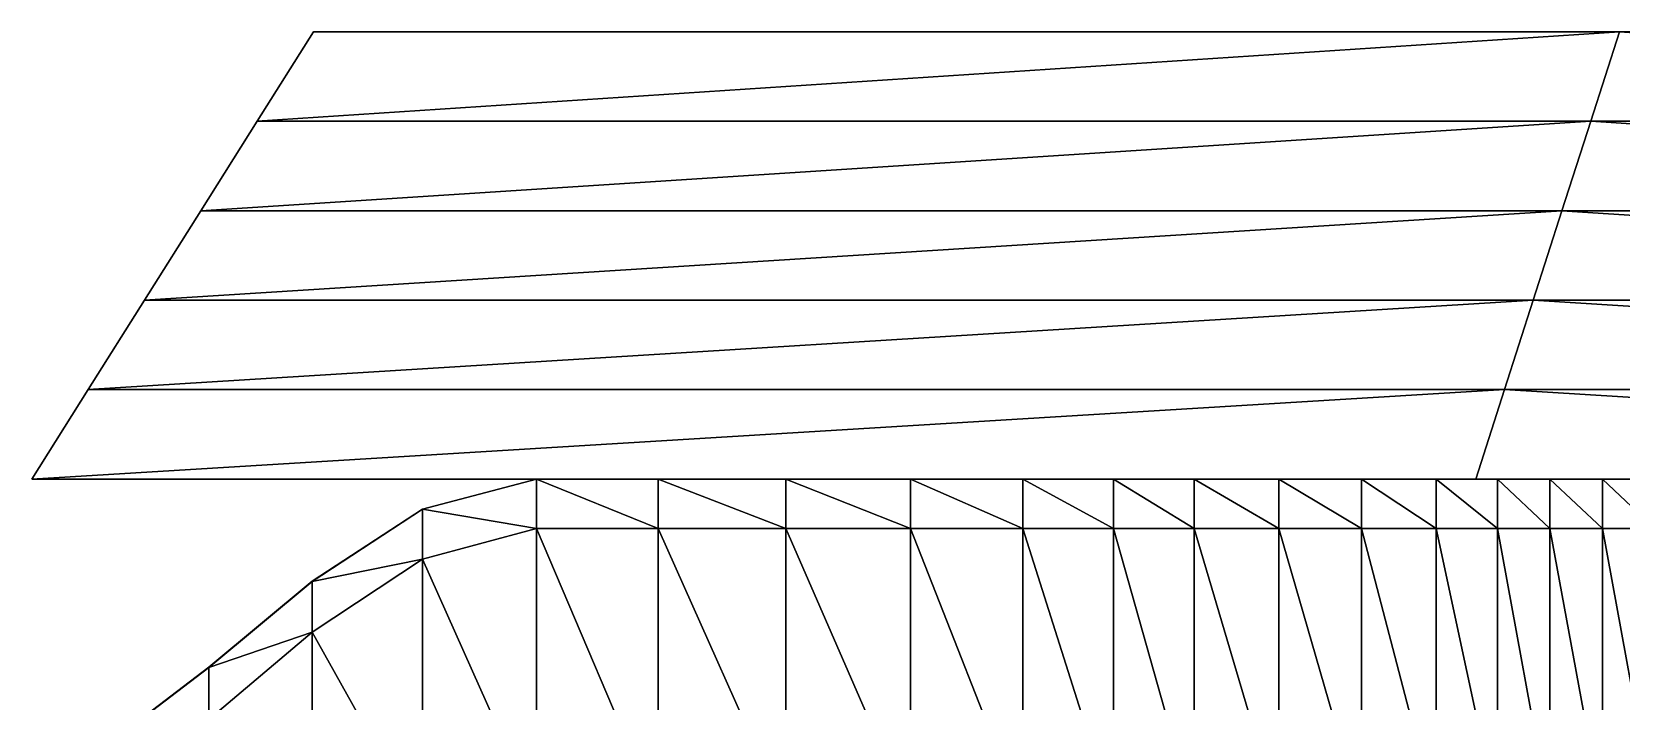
# Model space of a CAD drawing. Extents: x 0 to 32.6, y -11.9 to 11.9.
# Drawn here: x 10.08 to 15.2, y 1.44 to 3.6 of the extents above; entities that cross this region are included whole.
import ezdxf

# ---------------------------------------------------------------- set-up
doc = ezdxf.new("R2010")
doc.units = 0

msp = doc.modelspace()

# ---------------------------------------------------------------- linework, layer by layer
for points in [[(15.0996, 3.312, -0.3844), (10.8056, 3.312), (15.1919, 3.6, -0.3765)], [(15.1919, 3.6, -0.3765), (10.8056, 3.312), (10.987, 3.6)], [(10.8056, 3.312), (15.1919, 3.6, 0.3765), (10.987, 3.6)], [(10.8056, 3.312), (15.0996, 3.312, 0.3844), (15.1919, 3.6, 0.3765)], [(15.1919, 3.6, -0.3765), (10.987, 3.6), (15.1919, 3.6, -0.1882)], [(10.987, 3.6), (15.1919, 3.6, 0.3765), (15.1919, 3.6, 0.1882)], [(15.1919, 3.6, -0.1882), (10.987, 3.6), (15.1919, 3.6)], [(10.987, 3.6), (15.1919, 3.6, 0.1882), (15.1919, 3.6)], [(19.4856, 3.312), (15.0996, 3.312, -0.3844), (15.1919, 3.6, -0.3765)], [(15.0996, 3.312, 0.3844), (19.4856, 3.312), (15.1919, 3.6, 0.3765)], [(19.4856, 3.312), (15.1919, 3.6, -0.3765), (19.487, 3.6)], [(15.1919, 3.6, 0.3765), (19.4856, 3.312), (19.487, 3.6)], [(19.487, 3.6), (15.1919, 3.6, -0.3765), (15.1919, 3.6, -0.1882)], [(15.1919, 3.6, 0.3765), (19.487, 3.6), (15.1919, 3.6, 0.1882)], [(19.487, 3.6), (15.1919, 3.6, -0.1882), (15.1919, 3.6)], [(15.1919, 3.6, 0.1882), (19.487, 3.6), (15.1919, 3.6)], [(15.0072, 3.024, -0.3924), (10.6242, 3.024), (15.0996, 3.312, -0.3844)], [(15.0996, 3.312, -0.3844), (10.6242, 3.024), (10.8056, 3.312)], [(10.6242, 3.024), (15.0996, 3.312, 0.3844), (10.8056, 3.312)], [(10.6242, 3.024), (15.0072, 3.024, 0.3924), (15.0996, 3.312, 0.3844)], [(19.4842, 3.024), (15.0072, 3.024, -0.3924), (15.0996, 3.312, -0.3844)], [(15.0072, 3.024, 0.3924), (19.4842, 3.024), (15.0996, 3.312, 0.3844)], [(19.4842, 3.024), (15.0996, 3.312, -0.3844), (19.4856, 3.312)], [(15.0996, 3.312, 0.3844), (19.4842, 3.024), (19.4856, 3.312)], [(14.9149, 2.736, -0.4004), (10.4428, 2.736), (15.0072, 3.024, -0.3924)], [(15.0072, 3.024, -0.3924), (10.4428, 2.736), (10.6242, 3.024)], [(10.4428, 2.736), (15.0072, 3.024, 0.3924), (10.6242, 3.024)], [(10.4428, 2.736), (14.9149, 2.736, 0.4004), (15.0072, 3.024, 0.3924)], [(19.4828, 2.736), (14.9149, 2.736, -0.4004), (15.0072, 3.024, -0.3924)], [(14.9149, 2.736, 0.4004), (19.4828, 2.736), (15.0072, 3.024, 0.3924)], [(19.4828, 2.736), (15.0072, 3.024, -0.3924), (19.4842, 3.024)], [(15.0072, 3.024, 0.3924), (19.4828, 2.736), (19.4842, 3.024)], [(14.8225, 2.448, -0.4083), (10.2614, 2.448), (14.9149, 2.736, -0.4004)], [(14.9149, 2.736, -0.4004), (10.2614, 2.448), (10.4428, 2.736)], [(10.2614, 2.448), (14.9149, 2.736, 0.4004), (10.4428, 2.736)], [(10.2614, 2.448), (14.8225, 2.448, 0.4083), (14.9149, 2.736, 0.4004)], [(19.4814, 2.448), (14.8225, 2.448, -0.4083), (14.9149, 2.736, -0.4004)], [(14.8225, 2.448, 0.4083), (19.4814, 2.448), (14.9149, 2.736, 0.4004)], [(19.4814, 2.448), (14.9149, 2.736, -0.4004), (19.4828, 2.736)], [(14.9149, 2.736, 0.4004), (19.4814, 2.448), (19.4828, 2.736)], [(14.7302, 2.16, -0.4163), (10.08, 2.16), (14.8225, 2.448, -0.4083)], [(14.8225, 2.448, -0.4083), (10.08, 2.16), (10.2614, 2.448)], [(10.08, 2.16), (14.8225, 2.448, 0.4083), (10.2614, 2.448)], [(10.08, 2.16), (14.7302, 2.16, 0.4163), (14.8225, 2.448, 0.4083)], [(19.48, 2.16), (14.7302, 2.16, -0.4163), (14.8225, 2.448, -0.4083)], [(14.7302, 2.16, 0.4163), (19.48, 2.16), (14.8225, 2.448, 0.4083)], [(19.48, 2.16), (14.8225, 2.448, -0.4083), (19.4814, 2.448)], [(14.8225, 2.448, 0.4083), (19.48, 2.16), (19.4814, 2.448)], [(14.7302, 2.16), (10.08, 2.16), (14.7302, 2.16, -0.2082)], [(10.08, 2.16), (14.7302, 2.16), (14.7302, 2.16, 0.2082)], [(14.7302, 2.16, -0.2082), (10.08, 2.16), (14.7302, 2.16, -0.4163)], [(10.08, 2.16), (14.7302, 2.16, 0.2082), (14.7302, 2.16, 0.4163)], [(11.3376, 2.0628, -0.1792), (11.7052, 2.16, -0.2), (11.7052, 2.16, -0.95)], [(11.3376, 2.0628, -0.1792), (11.7052, 2.16, -0.95), (11.3376, 2.0627, -0.8903)], [(11.3376, 2.0627, -0.8903), (11.7052, 2.16, -0.95), (11.7052, 2.0011, -1.6192)], [(11.7052, 2.0011, 1.2192), (11.7052, 2.16, 0.55), (11.3376, 2.0627, 0.5319)], [(11.3376, 2.0627, 0.5319), (11.7052, 2.16, 0.55), (11.3376, 2.0628, -0.1792)], [(11.7052, 2.16, 0.55), (11.7052, 2.16, -0.2), (11.3376, 2.0628, -0.1792)], [(11.7052, 2.16, -0.2), (12.0966, 2.16, -0.2), (12.0966, 2.16, -0.95)], [(11.7052, 2.16, -0.2), (12.0966, 2.16, -0.95), (11.7052, 2.16, -0.95)], [(11.7052, 2.16, -0.95), (12.0966, 2.16, -0.95), (12.0966, 2.0011, -1.6192)], [(11.7052, 2.16, -0.95), (12.0966, 2.0011, -1.6192), (11.7052, 2.0011, -1.6192)], [(11.7052, 2.0011, 1.2192), (12.0966, 2.0011, 1.2192), (11.7052, 2.16, 0.55)], [(12.0966, 2.0011, 1.2192), (12.0966, 2.16, 0.55), (11.7052, 2.16, 0.55)], [(11.7052, 2.16, 0.55), (12.0966, 2.16, 0.55), (11.7052, 2.16, -0.2)], [(12.0966, 2.16, 0.55), (12.0966, 2.16, -0.2), (11.7052, 2.16, -0.2)], [(12.0966, 2.16, -0.2), (12.5079, 2.16, -0.2), (12.5079, 2.16, -0.95)], [(12.0966, 2.16, -0.2), (12.5079, 2.16, -0.95), (12.0966, 2.16, -0.95)], [(12.0966, 2.16, -0.95), (12.5079, 2.16, -0.95), (12.5079, 2.0011, -1.6192)], [(12.0966, 2.16, -0.95), (12.5079, 2.0011, -1.6192), (12.0966, 2.0011, -1.6192)], [(12.0966, 2.0011, 1.2192), (12.5079, 2.0011, 1.2192), (12.0966, 2.16, 0.55)], [(12.5079, 2.0011, 1.2192), (12.5079, 2.16, 0.55), (12.0966, 2.16, 0.55)], [(12.0966, 2.16, 0.55), (12.5079, 2.16, 0.55), (12.0966, 2.16, -0.2)], [(12.5079, 2.16, 0.55), (12.5079, 2.16, -0.2), (12.0966, 2.16, -0.2)], [(12.5079, 2.16, -0.2), (12.9093, 2.16, -0.2), (12.9093, 2.16, -0.95)], [(12.5079, 2.16, -0.2), (12.9093, 2.16, -0.95), (12.5079, 2.16, -0.95)], [(12.5079, 2.16, -0.95), (12.9093, 2.16, -0.95), (12.9093, 2.0011, -1.6192)], [(12.5079, 2.16, -0.95), (12.9093, 2.0011, -1.6192), (12.5079, 2.0011, -1.6192)], [(12.5079, 2.0011, 1.2192), (12.9093, 2.0011, 1.2192), (12.5079, 2.16, 0.55)], [(12.9093, 2.0011, 1.2192), (12.9093, 2.16, 0.55), (12.5079, 2.16, 0.55)], [(12.5079, 2.16, 0.55), (12.9093, 2.16, 0.55), (12.5079, 2.16, -0.2)], [(12.9093, 2.16, 0.55), (12.9093, 2.16, -0.2), (12.5079, 2.16, -0.2)], [(12.9093, 2.16, -0.2), (13.2709, 2.16, -0.2), (13.2709, 2.16, -0.95)], [(12.9093, 2.16, -0.2), (13.2709, 2.16, -0.95), (12.9093, 2.16, -0.95)], [(12.9093, 2.16, -0.95), (13.2709, 2.16, -0.95), (13.2709, 2.0011, -1.6192)], [(12.9093, 2.16, -0.95), (13.2709, 2.0011, -1.6192), (12.9093, 2.0011, -1.6192)], [(12.9093, 2.0011, 1.2192), (13.2709, 2.0011, 1.2192), (12.9093, 2.16, 0.55)], [(13.2709, 2.0011, 1.2192), (13.2709, 2.16, 0.55), (12.9093, 2.16, 0.55)], [(12.9093, 2.16, 0.55), (13.2709, 2.16, 0.55), (12.9093, 2.16, -0.2)], [(13.2709, 2.16, 0.55), (13.2709, 2.16, -0.2), (12.9093, 2.16, -0.2)], [(13.2709, 2.16, -0.2), (13.5629, 2.16, -0.2), (13.5629, 2.16, -0.95)], [(13.2709, 2.16, -0.2), (13.5629, 2.16, -0.95), (13.2709, 2.16, -0.95)], [(13.2709, 2.16, -0.95), (13.5629, 2.16, -0.95), (13.5629, 2.0011, -1.6192)], [(13.2709, 2.16, -0.95), (13.5629, 2.0011, -1.6192), (13.2709, 2.0011, -1.6192)], [(13.2709, 2.0011, 1.2192), (13.5629, 2.0011, 1.2192), (13.2709, 2.16, 0.55)], [(13.5629, 2.0011, 1.2192), (13.5629, 2.16, 0.55), (13.2709, 2.16, 0.55)], [(13.2709, 2.16, 0.55), (13.5629, 2.16, 0.55), (13.2709, 2.16, -0.2)], [(13.5629, 2.16, 0.55), (13.5629, 2.16, -0.2), (13.2709, 2.16, -0.2)], [(13.5629, 2.16, -0.2), (13.8228, 2.16, -0.2), (13.8228, 2.16, -0.95)], [(13.5629, 2.16, -0.2), (13.8228, 2.16, -0.95), (13.5629, 2.16, -0.95)], [(13.5629, 2.16, -0.95), (13.8228, 2.16, -0.95), (13.8228, 2.0011, -1.6192)], [(13.5629, 2.16, -0.95), (13.8228, 2.0011, -1.6192), (13.5629, 2.0011, -1.6192)], [(13.5629, 2.0011, 1.2192), (13.8228, 2.0011, 1.2192), (13.5629, 2.16, 0.55)], [(13.8228, 2.0011, 1.2192), (13.8228, 2.16, 0.55), (13.5629, 2.16, 0.55)], [(13.5629, 2.16, 0.55), (13.8228, 2.16, 0.55), (13.5629, 2.16, -0.2)], [(13.8228, 2.16, 0.55), (13.8228, 2.16, -0.2), (13.5629, 2.16, -0.2)], [(13.8228, 2.16, -0.2), (14.0953, 2.16, -0.2), (14.0953, 2.16, -0.95)], [(13.8228, 2.16, -0.2), (14.0953, 2.16, -0.95), (13.8228, 2.16, -0.95)], [(13.8228, 2.16, -0.95), (14.0953, 2.16, -0.95), (14.0953, 2.0011, -1.6192)], [(13.8228, 2.16, -0.95), (14.0953, 2.0011, -1.6192), (13.8228, 2.0011, -1.6192)], [(13.8228, 2.0011, 1.2192), (14.0953, 2.0011, 1.2192), (13.8228, 2.16, 0.55)], [(14.0953, 2.0011, 1.2192), (14.0953, 2.16, 0.55), (13.8228, 2.16, 0.55)], [(13.8228, 2.16, 0.55), (14.0953, 2.16, 0.55), (13.8228, 2.16, -0.2)], [(14.0953, 2.16, 0.55), (14.0953, 2.16, -0.2), (13.8228, 2.16, -0.2)], [(14.0953, 2.16, -0.2), (14.3615, 2.16, -0.2), (14.3615, 2.16, -0.95)], [(14.0953, 2.16, -0.2), (14.3615, 2.16, -0.95), (14.0953, 2.16, -0.95)], [(14.0953, 2.16, -0.95), (14.3615, 2.16, -0.95), (14.3615, 2.0011, -1.6192)], [(14.0953, 2.16, -0.95), (14.3615, 2.0011, -1.6192), (14.0953, 2.0011, -1.6192)], [(14.0953, 2.0011, 1.2192), (14.3615, 2.0011, 1.2192), (14.0953, 2.16, 0.55)], [(14.3615, 2.0011, 1.2192), (14.3615, 2.16, 0.55), (14.0953, 2.16, 0.55)], [(14.0953, 2.16, 0.55), (14.3615, 2.16, 0.55), (14.0953, 2.16, -0.2)], [(14.3615, 2.16, 0.55), (14.3615, 2.16, -0.2), (14.0953, 2.16, -0.2)], [(14.3615, 2.16, -0.2), (14.6025, 2.16, -0.2), (14.6025, 2.16, -0.95)], [(14.3615, 2.16, -0.2), (14.6025, 2.16, -0.95), (14.3615, 2.16, -0.95)], [(14.3615, 2.16, -0.95), (14.6025, 2.16, -0.95), (14.6025, 2.0011, -1.6192)], [(14.3615, 2.16, -0.95), (14.6025, 2.0011, -1.6192), (14.3615, 2.0011, -1.6192)], [(14.3615, 2.0011, 1.2192), (14.6025, 2.0011, 1.2192), (14.3615, 2.16, 0.55)], [(14.6025, 2.0011, 1.2192), (14.6025, 2.16, 0.55), (14.3615, 2.16, 0.55)], [(14.3615, 2.16, 0.55), (14.6025, 2.16, 0.55), (14.3615, 2.16, -0.2)], [(14.6025, 2.16, 0.55), (14.6025, 2.16, -0.2), (14.3615, 2.16, -0.2)], [(14.6025, 2.16, -0.2), (14.7996, 2.16, -0.2), (14.7996, 2.16, -0.95)], [(14.6025, 2.16, -0.2), (14.7996, 2.16, -0.95), (14.6025, 2.16, -0.95)], [(14.6025, 2.16, -0.95), (14.7996, 2.16, -0.95), (14.7996, 2.0011, -1.6192)], [(14.6025, 2.16, -0.95), (14.7996, 2.0011, -1.6192), (14.6025, 2.0011, -1.6192)], [(14.6025, 2.0011, 1.2192), (14.7996, 2.0011, 1.2192), (14.6025, 2.16, 0.55)], [(14.7996, 2.0011, 1.2192), (14.7996, 2.16, 0.55), (14.6025, 2.16, 0.55)], [(14.6025, 2.16, 0.55), (14.7996, 2.16, 0.55), (14.6025, 2.16, -0.2)], [(14.7996, 2.16, 0.55), (14.7996, 2.16, -0.2), (14.6025, 2.16, -0.2)], [(19.48, 2.16), (14.7302, 2.16), (14.7302, 2.16, -0.2082)], [(14.7302, 2.16), (19.48, 2.16), (14.7302, 2.16, 0.2082)], [(19.48, 2.16), (14.7302, 2.16, -0.2082), (14.7302, 2.16, -0.4163)], [(14.7302, 2.16, 0.2082), (19.48, 2.16), (14.7302, 2.16, 0.4163)], [(14.7996, 2.16, -0.2), (14.9685, 2.16, -0.2), (14.9685, 2.16, -0.95)], [(14.7996, 2.16, -0.2), (14.9685, 2.16, -0.95), (14.7996, 2.16, -0.95)], [(14.7996, 2.16, -0.95), (14.9685, 2.16, -0.95), (14.9685, 2.0011, -1.6192)], [(14.7996, 2.16, -0.95), (14.9685, 2.0011, -1.6192), (14.7996, 2.0011, -1.6192)], [(14.7996, 2.0011, 1.2192), (14.9685, 2.0011, 1.2192), (14.7996, 2.16, 0.55)], [(14.9685, 2.0011, 1.2192), (14.9685, 2.16, 0.55), (14.7996, 2.16, 0.55)], [(14.7996, 2.16, 0.55), (14.9685, 2.16, 0.55), (14.7996, 2.16, -0.2)], [(14.9685, 2.16, 0.55), (14.9685, 2.16, -0.2), (14.7996, 2.16, -0.2)], [(14.9685, 2.16, -0.2), (15.1373, 2.16, -0.2), (15.1373, 2.16, -0.95)], [(14.9685, 2.16, -0.2), (15.1373, 2.16, -0.95), (14.9685, 2.16, -0.95)], [(14.9685, 2.16, -0.95), (15.1373, 2.16, -0.95), (15.1373, 2.0011, -1.6192)], [(14.9685, 2.16, -0.95), (15.1373, 2.0011, -1.6192), (14.9685, 2.0011, -1.6192)], [(14.9685, 2.0011, 1.2192), (15.1373, 2.0011, 1.2192), (14.9685, 2.16, 0.55)], [(15.1373, 2.0011, 1.2192), (15.1373, 2.16, 0.55), (14.9685, 2.16, 0.55)], [(14.9685, 2.16, 0.55), (15.1373, 2.16, 0.55), (14.9685, 2.16, -0.2)], [(15.1373, 2.16, 0.55), (15.1373, 2.16, -0.2), (14.9685, 2.16, -0.2)], [(15.1373, 2.16, -0.2), (15.3062, 2.16, -0.2), (15.3062, 2.16, -0.95)], [(15.1373, 2.16, -0.2), (15.3062, 2.16, -0.95), (15.1373, 2.16, -0.95)], [(15.1373, 2.16, -0.95), (15.3062, 2.16, -0.95), (15.3062, 2.0011, -1.6192)], [(15.1373, 2.16, -0.95), (15.3062, 2.0011, -1.6192), (15.1373, 2.0011, -1.6192)], [(15.1373, 2.0011, 1.2192), (15.3062, 2.0011, 1.2192), (15.1373, 2.16, 0.55)], [(15.3062, 2.0011, 1.2192), (15.3062, 2.16, 0.55), (15.1373, 2.16, 0.55)], [(15.1373, 2.16, 0.55), (15.3062, 2.16, 0.55), (15.1373, 2.16, -0.2)], [(15.3062, 2.16, 0.55), (15.3062, 2.16, -0.2), (15.1373, 2.16, -0.2)], [(10.9832, 1.8309, -0.1296), (11.3376, 2.0628, -0.1792), (11.3376, 2.0627, -0.8903)], [(11.3376, 2.0627, 0.5319), (11.3376, 2.0628, -0.1792), (10.9832, 1.8309, -0.1296)], [(10.9832, 1.8309, -0.1296), (11.3376, 2.0627, -0.8903), (10.9832, 1.8306, -0.7478)], [(10.9832, 1.8306, -0.7478), (11.3376, 2.0627, -0.8903), (11.3376, 1.9023, -1.5215)], [(11.3376, 1.9023, 1.1631), (11.3376, 2.0627, 0.5319), (10.9832, 1.8306, 0.4886)], [(10.9832, 1.8306, 0.4886), (11.3376, 2.0627, 0.5319), (10.9832, 1.8309, -0.1296)], [(11.3376, 2.0627, -0.8903), (11.7052, 2.0011, -1.6192), (11.3376, 1.9023, -1.5215)], [(11.3376, 1.9023, 1.1631), (11.7052, 2.0011, 1.2192), (11.3376, 2.0627, 0.5319)], [(11.3376, 1.9023, -1.5215), (11.7052, 2.0011, -1.6192), (11.7052, 1.08, -1.7)], [(11.7052, 1.08, 1.3), (11.7052, 2.0011, 1.2192), (11.3376, 1.9023, 1.1631)], [(11.7052, 2.0011, -1.6192), (12.0966, 2.0011, -1.6192), (12.0966, 1.08, -1.7)], [(11.7052, 2.0011, -1.6192), (12.0966, 1.08, -1.7), (11.7052, 1.08, -1.7)], [(11.7052, 1.08, 1.3), (12.0966, 1.08, 1.3), (11.7052, 2.0011, 1.2192)], [(12.0966, 1.08, 1.3), (12.0966, 2.0011, 1.2192), (11.7052, 2.0011, 1.2192)], [(12.0966, 2.0011, -1.6192), (12.5079, 2.0011, -1.6192), (12.5079, 1.08, -1.7)], [(12.0966, 2.0011, -1.6192), (12.5079, 1.08, -1.7), (12.0966, 1.08, -1.7)], [(12.0966, 1.08, 1.3), (12.5079, 1.08, 1.3), (12.0966, 2.0011, 1.2192)], [(12.5079, 1.08, 1.3), (12.5079, 2.0011, 1.2192), (12.0966, 2.0011, 1.2192)], [(12.5079, 2.0011, -1.6192), (12.9093, 2.0011, -1.6192), (12.9093, 1.08, -1.7)], [(12.5079, 2.0011, -1.6192), (12.9093, 1.08, -1.7), (12.5079, 1.08, -1.7)], [(12.5079, 1.08, 1.3), (12.9093, 1.08, 1.3), (12.5079, 2.0011, 1.2192)], [(12.9093, 1.08, 1.3), (12.9093, 2.0011, 1.2192), (12.5079, 2.0011, 1.2192)], [(12.9093, 2.0011, -1.6192), (13.2709, 2.0011, -1.6192), (13.2709, 1.08, -1.7)], [(12.9093, 2.0011, -1.6192), (13.2709, 1.08, -1.7), (12.9093, 1.08, -1.7)], [(12.9093, 1.08, 1.3), (13.2709, 1.08, 1.3), (12.9093, 2.0011, 1.2192)], [(13.2709, 1.08, 1.3), (13.2709, 2.0011, 1.2192), (12.9093, 2.0011, 1.2192)], [(13.2709, 2.0011, -1.6192), (13.5629, 2.0011, -1.6192), (13.5629, 1.08, -1.7)], [(13.2709, 2.0011, -1.6192), (13.5629, 1.08, -1.7), (13.2709, 1.08, -1.7)], [(13.2709, 1.08, 1.3), (13.5629, 1.08, 1.3), (13.2709, 2.0011, 1.2192)], [(13.5629, 1.08, 1.3), (13.5629, 2.0011, 1.2192), (13.2709, 2.0011, 1.2192)], [(13.5629, 2.0011, -1.6192), (13.8228, 2.0011, -1.6192), (13.8228, 1.08, -1.7)], [(13.5629, 2.0011, -1.6192), (13.8228, 1.08, -1.7), (13.5629, 1.08, -1.7)], [(13.5629, 1.08, 1.3), (13.8228, 1.08, 1.3), (13.5629, 2.0011, 1.2192)], [(13.8228, 1.08, 1.3), (13.8228, 2.0011, 1.2192), (13.5629, 2.0011, 1.2192)], [(13.8228, 2.0011, -1.6192), (14.0953, 2.0011, -1.6192), (14.0953, 1.08, -1.7)], [(13.8228, 2.0011, -1.6192), (14.0953, 1.08, -1.7), (13.8228, 1.08, -1.7)], [(13.8228, 1.08, 1.3), (14.0953, 1.08, 1.3), (13.8228, 2.0011, 1.2192)], [(14.0953, 1.08, 1.3), (14.0953, 2.0011, 1.2192), (13.8228, 2.0011, 1.2192)], [(14.0953, 2.0011, -1.6192), (14.3615, 2.0011, -1.6192), (14.3615, 1.08, -1.7)], [(14.0953, 2.0011, -1.6192), (14.3615, 1.08, -1.7), (14.0953, 1.08, -1.7)], [(14.0953, 1.08, 1.3), (14.3615, 1.08, 1.3), (14.0953, 2.0011, 1.2192)], [(14.3615, 1.08, 1.3), (14.3615, 2.0011, 1.2192), (14.0953, 2.0011, 1.2192)], [(14.3615, 2.0011, -1.6192), (14.6025, 2.0011, -1.6192), (14.6025, 1.08, -1.7)], [(14.3615, 2.0011, -1.6192), (14.6025, 1.08, -1.7), (14.3615, 1.08, -1.7)], [(14.3615, 1.08, 1.3), (14.6025, 1.08, 1.3), (14.3615, 2.0011, 1.2192)], [(14.6025, 1.08, 1.3), (14.6025, 2.0011, 1.2192), (14.3615, 2.0011, 1.2192)], [(14.6025, 2.0011, -1.6192), (14.7996, 2.0011, -1.6192), (14.7996, 1.08, -1.7)], [(14.6025, 2.0011, -1.6192), (14.7996, 1.08, -1.7), (14.6025, 1.08, -1.7)], [(14.6025, 1.08, 1.3), (14.7996, 1.08, 1.3), (14.6025, 2.0011, 1.2192)], [(14.7996, 1.08, 1.3), (14.7996, 2.0011, 1.2192), (14.6025, 2.0011, 1.2192)], [(14.7996, 2.0011, -1.6192), (14.9685, 2.0011, -1.6192), (14.9685, 1.08, -1.7)], [(14.7996, 2.0011, -1.6192), (14.9685, 1.08, -1.7), (14.7996, 1.08, -1.7)], [(14.7996, 1.08, 1.3), (14.9685, 1.08, 1.3), (14.7996, 2.0011, 1.2192)], [(14.9685, 1.08, 1.3), (14.9685, 2.0011, 1.2192), (14.7996, 2.0011, 1.2192)], [(14.9685, 2.0011, -1.6192), (15.1373, 2.0011, -1.6192), (15.1373, 1.08, -1.7)], [(14.9685, 2.0011, -1.6192), (15.1373, 1.08, -1.7), (14.9685, 1.08, -1.7)], [(14.9685, 1.08, 1.3), (15.1373, 1.08, 1.3), (14.9685, 2.0011, 1.2192)], [(15.1373, 1.08, 1.3), (15.1373, 2.0011, 1.2192), (14.9685, 2.0011, 1.2192)], [(15.1373, 2.0011, -1.6192), (15.3062, 2.0011, -1.6192), (15.3062, 1.08, -1.7)], [(15.1373, 2.0011, -1.6192), (15.3062, 1.08, -1.7), (15.1373, 1.08, -1.7)], [(15.1373, 1.08, 1.3), (15.3062, 1.08, 1.3), (15.1373, 2.0011, 1.2192)], [(15.3062, 1.08, 1.3), (15.3062, 2.0011, 1.2192), (15.1373, 2.0011, 1.2192)], [(10.9832, 1.8306, -0.7478), (11.3376, 1.9023, -1.5215), (10.9832, 1.6667, -1.2886)], [(10.9832, 1.6667, -1.2886), (11.3376, 1.9023, -1.5215), (11.3376, 1.0314, -1.6012)], [(11.3376, 1.0314, 1.2428), (11.3376, 1.9023, 1.1631), (10.9832, 1.6667, 1.0294)], [(10.9832, 1.6667, 1.0294), (11.3376, 1.9023, 1.1631), (10.9832, 1.8306, 0.4886)], [(11.3376, 1.9023, -1.5215), (11.7052, 1.08, -1.7), (11.3376, 1.0314, -1.6012)], [(11.3376, 1.0314, 1.2428), (11.7052, 1.08, 1.3), (11.3376, 1.9023, 1.1631)], [(10.6501, 1.5541, -0.0704), (10.9832, 1.8309, -0.1296), (10.9832, 1.8306, -0.7478)], [(10.9832, 1.8306, 0.4886), (10.9832, 1.8309, -0.1296), (10.6501, 1.5541, -0.0704)], [(10.6501, 1.5541, -0.0704), (10.9832, 1.8306, -0.7478), (10.6501, 1.5536, -0.5777)], [(10.6501, 1.5536, -0.5777), (10.9832, 1.8306, -0.7478), (10.9832, 1.6667, -1.2886)], [(10.9832, 1.6667, 1.0294), (10.9832, 1.8306, 0.4886), (10.6501, 1.5536, 0.4369)], [(10.6501, 1.5536, 0.4369), (10.9832, 1.8306, 0.4886), (10.6501, 1.5541, -0.0704)], [(10.6501, 1.5536, -0.5777), (10.9832, 1.6667, -1.2886), (10.6501, 1.3855, -1.0106)], [(10.6501, 1.3855, -1.0106), (10.9832, 1.6667, -1.2886), (10.9832, 0.9154, -1.3656)], [(10.9832, 0.9154, 1.1064), (10.9832, 1.6667, 1.0294), (10.6501, 1.3855, 0.8698)], [(10.6501, 1.3855, 0.8698), (10.9832, 1.6667, 1.0294), (10.6501, 1.5536, 0.4369)], [(10.9832, 1.6667, -1.2886), (11.3376, 1.0314, -1.6012), (10.9832, 0.9154, -1.3656)], [(10.9832, 0.9154, 1.1064), (11.3376, 1.0314, 1.2428), (10.9832, 1.6667, 1.0294)], [(10.3464, 1.3222, -0.0208), (10.6501, 1.5541, -0.0704), (10.6501, 1.5536, -0.5777)], [(10.6501, 1.5536, 0.4369), (10.6501, 1.5541, -0.0704), (10.3464, 1.3222, -0.0208)], [(10.3464, 1.3222, -0.0208), (10.6501, 1.5536, -0.5777), (10.3464, 1.3215, -0.4352)], [(10.3464, 1.3215, -0.4352), (10.6501, 1.5536, -0.5777), (10.6501, 1.3855, -1.0106)], [(10.6501, 1.3855, 0.8698), (10.6501, 1.5536, 0.4369), (10.3464, 1.3215, 0.3936)], [(10.3464, 1.3215, 0.3936), (10.6501, 1.5536, 0.4369), (10.3464, 1.3222, -0.0208)]]:
    msp.add_3dface(points)

doc.saveas('drawing.dxf')
